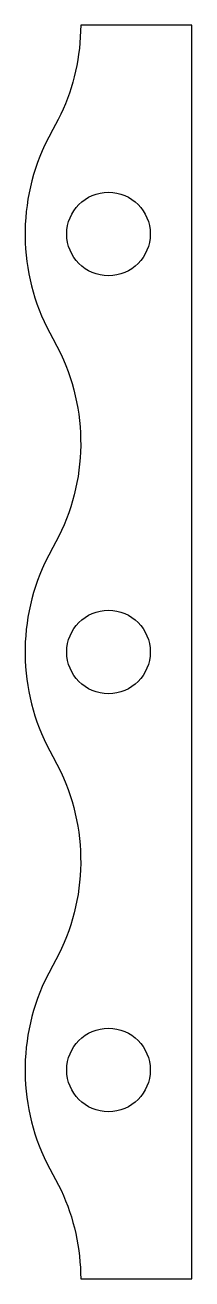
# Model space of a CAD drawing. Header units: millimetres. Extents: x -53.5 to -47.5, y -26.2 to 18.8.
import ezdxf

# ---------------------------------------------------------------- set-up
doc = ezdxf.new("R2010")
doc.units = ezdxf.units.MM
doc.layers.get('0').update_dxf_attribs({"linetype": 'CONTINUOUS'})

msp = doc.modelspace()

# ---------------------------------------------------------------- linework, layer by layer
msp.add_lwpolyline([(-47.5, -26.25), (-47.5, 18.75), (-51.4999, 18.75), (-51.527, 18.1119, -0.109515), (-52.5, 15), (-52.787, 14.4487, 0.244699), (-52.5, 7.5), (-52.213, 6.94871, -0.244699), (-52.5, 0), (-52.787, -0.551291, 0.244699), (-52.5, -7.5), (-52.213, -8.05129, -0.2447), (-52.5, -15), (-52.787, -15.5513, 0.2447), (-52.5, -22.5), (-52.2052, -23.0679, -0.109518), (-51.4999, -26.25)], format="xyb", close=True)
for centre in [(-50.5, 11.25), (-50.5, -3.75), (-50.5, -18.75)]:
    msp.add_circle(centre, 1.5)

doc.saveas('drawing.dxf')
